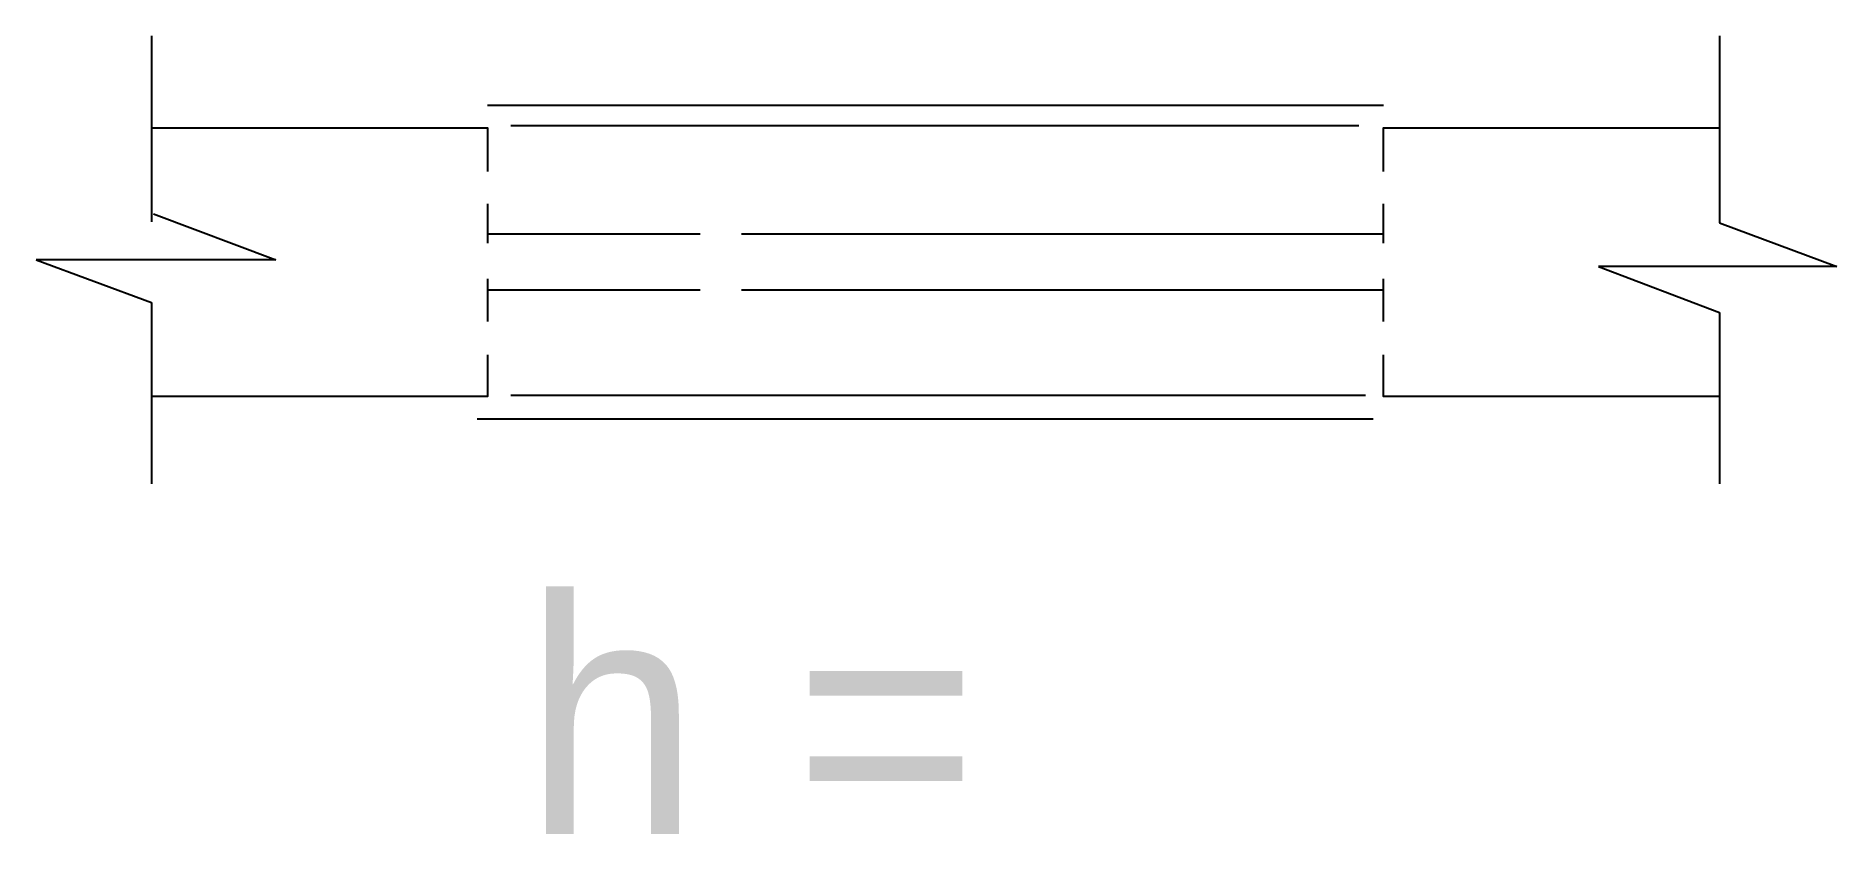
# Model space of a CAD drawing. Header units: metres. Extents: x 13700.4 to 13716.5, y 18606.8 to 18613.9.
import ezdxf

# ---------------------------------------------------------------- set-up
doc = ezdxf.new("R2010")
doc.units = ezdxf.units.M
for name, color, linetype in [('PUB_DIM', 90, 'Continuous'), ('PUB_TEXT', 7, 'Continuous'), ('STAIR', 2, 'Continuous')]:
    doc.layers.add(name, color=color, linetype=linetype)

msp = doc.modelspace()

# ---------------------------------------------------------------- linework, layer by layer
at = {"layer": 'PUB_DIM'}
for p, q in [((13701.4, 18613.94), (13701.4, 18612.28)), ((13715.4, 18613.94), (13715.4, 18612.27)), ((13701.42, 18612.35), (13702.51, 18611.94)), ((13715.4, 18612.27), (13716.45, 18611.88)), ((13702.51, 18611.94), (13700.37, 18611.94)), ((13700.37, 18611.94), (13701.4, 18611.56)), ((13716.45, 18611.88), (13714.32, 18611.88)), ((13714.32, 18611.88), (13715.4, 18611.47)), ((13701.4, 18611.56), (13701.4, 18609.94)), ((13715.4, 18611.47), (13715.4, 18609.94))]:
    msp.add_line(p, q, dxfattribs=at)
for points in [[(13704.61, 18613.14), (13712.18, 18613.14)], [(13704.61, 18610.73), (13712.24, 18610.73)]]:
    msp.add_lwpolyline(points, dxfattribs=at)
at = {"layer": 'PUB_TEXT'}
for p, q in [((13712.4, 18613.32), (13704.4, 18613.32)), ((13704.31, 18610.52), (13712.31, 18610.52))]:
    msp.add_line(p, q, dxfattribs=at)
for points in [[(13701.4, 18613.12), (13704.4, 18613.12), (13704.4, 18612.73)], [(13712.4, 18612.73), (13712.4, 18613.12), (13715.4, 18613.12)], [(13704.4, 18612.44), (13704.4, 18612.09)], [(13712.4, 18612.09), (13712.4, 18612.44)], [(13704.4, 18611.77), (13704.4, 18611.39)], [(13712.4, 18611.39), (13712.4, 18611.77)], [(13704.4, 18611.09), (13704.4, 18610.72), (13701.4, 18610.72)], [(13715.4, 18610.72), (13712.4, 18610.72), (13712.4, 18611.09)]]:
    msp.add_lwpolyline(points, dxfattribs=at)
at = {"layer": 'STAIR'}
for p, q in [((13706.3, 18612.17), (13704.4, 18612.17)), ((13712.4, 18612.17), (13706.67, 18612.17)), ((13706.3, 18611.67), (13704.4, 18611.67)), ((13712.4, 18611.67), (13706.67, 18611.67))]:
    msp.add_line(p, q, dxfattribs=at)

# ---------------------------------------------------------------- texts
at = {"layer": 'PUB_TEXT'}
for s, p in [('h', (13704.73, 18606.81)), ('=', (13707.14, 18606.77))]:
    msp.add_text(s, height=2.1, dxfattribs=at).set_placement(p)

doc.saveas('drawing.dxf')
